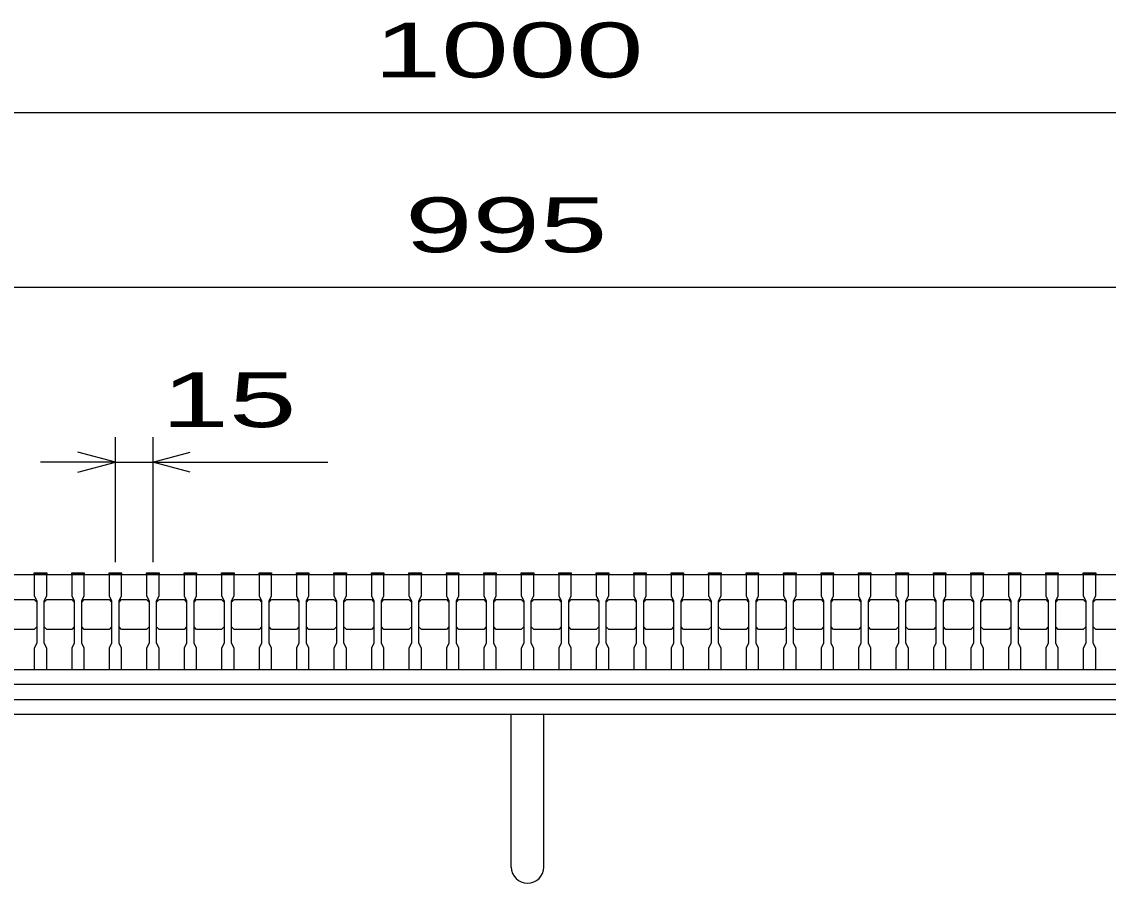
# Model space of a CAD drawing. Units: millimetres, scale not verified. Extents: x -1820 to 1731, y -1282 to 1054.
# Drawn here: x -1053 to -618, y -621.1 to -276.2 of the extents above; entities that cross this region are included whole.
import ezdxf
from ezdxf.enums import TextEntityAlignment as Align

# ---------------------------------------------------------------- set-up
doc = ezdxf.new("R2010")
doc.units = ezdxf.units.MM
doc.header["$LTSCALE"] = 10
for name, color, linetype, lineweight in [('16', 3, 'Continuous', 25), ('19', 6, 'Continuous', 25), ('22', 4, 'Continuous', 25)]:
    doc.layers.add(name, color=color, linetype=linetype, lineweight=lineweight)
doc.styles.add('ベクトル', font='')
doc.styles.get('ベクトル').set_extended_font_data('ベクトル')

msp = doc.modelspace()

# ---------------------------------------------------------------- linework, layer by layer
at = {"layer": '16'}
for p, q in [((-1348, -497.5), (-353, -497.5)), ((-1048, -497.5), (-1048, -496.8)), ((-1048, -496.8), (-1043, -496.8)), ((-1048, -497.5), (-1048, -506)), ((-1043, -497.5), (-1048, -497.5)), ((-1043, -496.8), (-1043, -497.5)), ((-1043, -506), (-1043, -497.5)), ((-1033, -497.5), (-1033, -496.8)), ((-1033, -496.8), (-1028, -496.8)), ((-1033, -497.5), (-1033, -506)), ((-1028, -497.5), (-1033, -497.5)), ((-1028, -496.8), (-1028, -497.5)), ((-1028, -506), (-1028, -497.5)), ((-1018, -497.5), (-1018, -496.8)), ((-1018, -496.8), (-1013, -496.8)), ((-1018, -497.5), (-1018, -506)), ((-1013, -497.5), (-1018, -497.5)), ((-1013, -496.8), (-1013, -497.5)), ((-1013, -506), (-1013, -497.5)), ((-1003, -497.5), (-1003, -496.8)), ((-1003, -496.8), (-998, -496.8)), ((-1003, -497.5), (-1003, -506)), ((-998, -497.5), (-1003, -497.5)), ((-998, -496.8), (-998, -497.5)), ((-998, -506), (-998, -497.5)), ((-988, -497.5), (-988, -496.8)), ((-988, -496.8), (-983, -496.8)), ((-988, -497.5), (-988, -506)), ((-983, -497.5), (-988, -497.5)), ((-983, -496.8), (-983, -497.5)), ((-983, -506), (-983, -497.5)), ((-973, -497.5), (-973, -496.8)), ((-973, -496.8), (-968, -496.8)), ((-973, -497.5), (-973, -506)), ((-968, -497.5), (-973, -497.5)), ((-968, -496.8), (-968, -497.5)), ((-968, -506), (-968, -497.5)), ((-958, -497.5), (-958, -496.8)), ((-958, -496.8), (-953, -496.8)), ((-958, -497.5), (-958, -506)), ((-953, -497.5), (-958, -497.5)), ((-953, -496.8), (-953, -497.5)), ((-953, -506), (-953, -497.5)), ((-943, -497.5), (-943, -496.8)), ((-943, -496.8), (-938, -496.8)), ((-943, -497.5), (-943, -506)), ((-938, -497.5), (-943, -497.5)), ((-938, -496.8), (-938, -497.5)), ((-938, -506), (-938, -497.5)), ((-928, -497.5), (-928, -496.8)), ((-928, -496.8), (-923, -496.8)), ((-928, -497.5), (-928, -506)), ((-923, -497.5), (-928, -497.5)), ((-923, -496.8), (-923, -497.5)), ((-923, -506), (-923, -497.5)), ((-913, -497.5), (-913, -496.8)), ((-913, -496.8), (-908, -496.8)), ((-913, -497.5), (-913, -506)), ((-908, -497.5), (-913, -497.5)), ((-908, -496.8), (-908, -497.5)), ((-908, -506), (-908, -497.5)), ((-898, -497.5), (-898, -496.8)), ((-898, -496.8), (-893, -496.8)), ((-898, -497.5), (-898, -506)), ((-893, -497.5), (-898, -497.5)), ((-893, -496.8), (-893, -497.5)), ((-893, -506), (-893, -497.5)), ((-883, -497.5), (-883, -496.8)), ((-883, -496.8), (-878, -496.8)), ((-883, -497.5), (-883, -506)), ((-878, -497.5), (-883, -497.5)), ((-878, -496.8), (-878, -497.5)), ((-878, -506), (-878, -497.5)), ((-868, -497.5), (-868, -496.8)), ((-868, -496.8), (-863, -496.8)), ((-868, -497.5), (-868, -506)), ((-863, -497.5), (-868, -497.5)), ((-863, -496.8), (-863, -497.5)), ((-863, -506), (-863, -497.5)), ((-853, -497.5), (-853, -496.8)), ((-853, -496.8), (-848, -496.8)), ((-853, -497.5), (-853, -506)), ((-848, -497.5), (-853, -497.5)), ((-848, -496.8), (-848, -497.5)), ((-848, -506), (-848, -497.5)), ((-838, -497.5), (-838, -496.8)), ((-838, -496.8), (-833, -496.8)), ((-838, -497.5), (-838, -506)), ((-833, -497.5), (-838, -497.5)), ((-833, -496.8), (-833, -497.5)), ((-833, -506), (-833, -497.5)), ((-823, -497.5), (-823, -496.8)), ((-823, -496.8), (-818, -496.8)), ((-823, -497.5), (-823, -506)), ((-818, -497.5), (-823, -497.5)), ((-818, -496.8), (-818, -497.5)), ((-818, -506), (-818, -497.5)), ((-808, -497.5), (-808, -496.8)), ((-808, -496.8), (-803, -496.8)), ((-808, -497.5), (-808, -506)), ((-803, -497.5), (-808, -497.5)), ((-803, -496.8), (-803, -497.5)), ((-803, -506), (-803, -497.5)), ((-793, -497.5), (-793, -496.8)), ((-793, -496.8), (-788, -496.8)), ((-793, -497.5), (-793, -506)), ((-788, -497.5), (-793, -497.5)), ((-788, -496.8), (-788, -497.5)), ((-788, -506), (-788, -497.5)), ((-778, -497.5), (-778, -496.8)), ((-778, -496.8), (-773, -496.8)), ((-778, -497.5), (-778, -506)), ((-773, -497.5), (-778, -497.5)), ((-773, -496.8), (-773, -497.5)), ((-773, -506), (-773, -497.5)), ((-763, -497.5), (-763, -496.8)), ((-763, -496.8), (-758, -496.8)), ((-763, -497.5), (-763, -506)), ((-758, -497.5), (-763, -497.5)), ((-758, -496.8), (-758, -497.5)), ((-758, -506), (-758, -497.5)), ((-748, -497.5), (-748, -496.8)), ((-748, -496.8), (-743, -496.8)), ((-748, -497.5), (-748, -506)), ((-743, -497.5), (-748, -497.5)), ((-743, -496.8), (-743, -497.5)), ((-743, -506), (-743, -497.5)), ((-733, -497.5), (-733, -496.8)), ((-733, -496.8), (-728, -496.8)), ((-733, -497.5), (-733, -506)), ((-728, -497.5), (-733, -497.5)), ((-728, -496.8), (-728, -497.5)), ((-728, -506), (-728, -497.5)), ((-718, -497.5), (-718, -496.8)), ((-718, -496.8), (-713, -496.8)), ((-718, -497.5), (-718, -506)), ((-713, -497.5), (-718, -497.5)), ((-713, -496.8), (-713, -497.5)), ((-713, -506), (-713, -497.5)), ((-703, -497.5), (-703, -496.8)), ((-703, -496.8), (-698, -496.8)), ((-703, -497.5), (-703, -506)), ((-698, -497.5), (-703, -497.5)), ((-698, -496.8), (-698, -497.5)), ((-698, -506), (-698, -497.5)), ((-688, -497.5), (-688, -496.8)), ((-688, -496.8), (-683, -496.8)), ((-688, -497.5), (-688, -506)), ((-683, -497.5), (-688, -497.5)), ((-683, -496.8), (-683, -497.5)), ((-683, -506), (-683, -497.5)), ((-673, -497.5), (-673, -496.8)), ((-673, -496.8), (-668, -496.8)), ((-673, -497.5), (-673, -506)), ((-668, -497.5), (-673, -497.5)), ((-668, -496.8), (-668, -497.5)), ((-668, -506), (-668, -497.5)), ((-658, -497.5), (-658, -496.8)), ((-658, -496.8), (-653, -496.8)), ((-658, -497.5), (-658, -506)), ((-653, -497.5), (-658, -497.5)), ((-653, -496.8), (-653, -497.5)), ((-653, -506), (-653, -497.5)), ((-643, -497.5), (-643, -496.8)), ((-643, -496.8), (-638, -496.8)), ((-643, -497.5), (-643, -506)), ((-638, -497.5), (-643, -497.5)), ((-638, -496.8), (-638, -497.5)), ((-638, -506), (-638, -497.5)), ((-628, -497.5), (-628, -496.8)), ((-628, -496.8), (-623, -496.8)), ((-628, -497.5), (-628, -506)), ((-623, -497.5), (-628, -497.5)), ((-623, -496.8), (-623, -497.5)), ((-623, -506), (-623, -497.5)), ((-1058, -507.5), (-1048, -507.5)), ((-1048, -506), (-1047, -508)), ((-1048, -507.5), (-1047, -508.5)), ((-1047, -508), (-1047, -525)), ((-1044, -508), (-1043, -506)), ((-1044, -508.5), (-1043, -507.5)), ((-1044, -525), (-1044, -508)), ((-1043, -507.5), (-1033, -507.5)), ((-1033, -506), (-1032, -508)), ((-1033, -507.5), (-1032, -508.5)), ((-1032, -508), (-1032, -525)), ((-1029, -508), (-1028, -506)), ((-1029, -508.5), (-1028, -507.5)), ((-1029, -525), (-1029, -508)), ((-1028, -507.5), (-1018, -507.5)), ((-1018, -506), (-1017, -508)), ((-1018, -507.5), (-1017, -508.5)), ((-1017, -508), (-1017, -525)), ((-1014, -508), (-1013, -506)), ((-1014, -508.5), (-1013, -507.5)), ((-1014, -525), (-1014, -508)), ((-1013, -507.5), (-1003, -507.5)), ((-1003, -506), (-1002, -508)), ((-1003, -507.5), (-1002, -508.5)), ((-1002, -508), (-1002, -525)), ((-999, -508), (-998, -506)), ((-999, -508.5), (-998, -507.5)), ((-999, -525), (-999, -508)), ((-998, -507.5), (-988, -507.5)), ((-988, -506), (-987, -508)), ((-988, -507.5), (-987, -508.5)), ((-987, -508), (-987, -525)), ((-984, -508), (-983, -506)), ((-984, -508.5), (-983, -507.5)), ((-984, -525), (-984, -508)), ((-983, -507.5), (-973, -507.5)), ((-973, -506), (-972, -508)), ((-973, -507.5), (-972, -508.5)), ((-972, -508), (-972, -525)), ((-969, -508), (-968, -506)), ((-969, -508.5), (-968, -507.5)), ((-969, -525), (-969, -508)), ((-968, -507.5), (-958, -507.5)), ((-958, -506), (-957, -508)), ((-958, -507.5), (-957, -508.5)), ((-957, -508), (-957, -525)), ((-954, -508), (-953, -506)), ((-954, -508.5), (-953, -507.5)), ((-954, -525), (-954, -508)), ((-953, -507.5), (-943, -507.5)), ((-943, -506), (-942, -508)), ((-943, -507.5), (-942, -508.5)), ((-942, -508), (-942, -525)), ((-939, -508), (-938, -506)), ((-939, -508.5), (-938, -507.5)), ((-939, -525), (-939, -508)), ((-938, -507.5), (-928, -507.5)), ((-928, -506), (-927, -508)), ((-928, -507.5), (-927, -508.5)), ((-927, -508), (-927, -525)), ((-924, -508), (-923, -506)), ((-924, -508.5), (-923, -507.5)), ((-924, -525), (-924, -508)), ((-923, -507.5), (-913, -507.5)), ((-913, -506), (-912, -508)), ((-913, -507.5), (-912, -508.5)), ((-912, -508), (-912, -525)), ((-909, -508), (-908, -506)), ((-909, -508.5), (-908, -507.5)), ((-909, -525), (-909, -508)), ((-908, -507.5), (-898, -507.5)), ((-898, -506), (-897, -508)), ((-898, -507.5), (-897, -508.5)), ((-897, -508), (-897, -525)), ((-894, -508), (-893, -506)), ((-894, -508.5), (-893, -507.5)), ((-894, -525), (-894, -508)), ((-893, -507.5), (-883, -507.5)), ((-883, -506), (-882, -508)), ((-883, -507.5), (-882, -508.5)), ((-882, -508), (-882, -525)), ((-879, -508), (-878, -506)), ((-879, -508.5), (-878, -507.5)), ((-879, -525), (-879, -508)), ((-878, -507.5), (-868, -507.5)), ((-868, -506), (-867, -508)), ((-868, -507.5), (-867, -508.5)), ((-867, -508), (-867, -525)), ((-864, -508), (-863, -506)), ((-864, -508.5), (-863, -507.5)), ((-864, -525), (-864, -508)), ((-863, -507.5), (-853, -507.5)), ((-853, -506), (-852, -508)), ((-853, -507.5), (-852, -508.5)), ((-852, -508), (-852, -525)), ((-849, -508), (-848, -506)), ((-849, -508.5), (-848, -507.5)), ((-849, -525), (-849, -508)), ((-848, -507.5), (-838, -507.5)), ((-838, -506), (-837, -508)), ((-838, -507.5), (-837, -508.5)), ((-837, -508), (-837, -525)), ((-834, -508), (-833, -506)), ((-834, -508.5), (-833, -507.5)), ((-834, -525), (-834, -508)), ((-833, -507.5), (-823, -507.5)), ((-823, -506), (-822, -508)), ((-823, -507.5), (-822, -508.5)), ((-822, -508), (-822, -525)), ((-819, -508), (-818, -506)), ((-819, -508.5), (-818, -507.5)), ((-819, -525), (-819, -508)), ((-818, -507.5), (-808, -507.5)), ((-808, -506), (-807, -508)), ((-808, -507.5), (-807, -508.5)), ((-807, -508), (-807, -525)), ((-804, -508), (-803, -506)), ((-804, -508.5), (-803, -507.5)), ((-804, -525), (-804, -508)), ((-803, -507.5), (-793, -507.5)), ((-793, -506), (-792, -508)), ((-793, -507.5), (-792, -508.5)), ((-792, -508), (-792, -525)), ((-789, -508), (-788, -506)), ((-789, -508.5), (-788, -507.5)), ((-789, -525), (-789, -508)), ((-788, -507.5), (-778, -507.5)), ((-778, -506), (-777, -508)), ((-778, -507.5), (-777, -508.5)), ((-777, -508), (-777, -525)), ((-774, -508), (-773, -506)), ((-774, -508.5), (-773, -507.5)), ((-774, -525), (-774, -508)), ((-773, -507.5), (-763, -507.5)), ((-763, -506), (-762, -508)), ((-763, -507.5), (-762, -508.5)), ((-762, -508), (-762, -525)), ((-759, -508), (-758, -506)), ((-759, -508.5), (-758, -507.5)), ((-759, -525), (-759, -508)), ((-758, -507.5), (-748, -507.5)), ((-748, -506), (-747, -508)), ((-748, -507.5), (-747, -508.5)), ((-747, -508), (-747, -525)), ((-744, -508), (-743, -506)), ((-744, -508.5), (-743, -507.5)), ((-744, -525), (-744, -508)), ((-743, -507.5), (-733, -507.5)), ((-733, -506), (-732, -508)), ((-733, -507.5), (-732, -508.5)), ((-732, -508), (-732, -525)), ((-729, -508), (-728, -506)), ((-729, -508.5), (-728, -507.5)), ((-729, -525), (-729, -508)), ((-728, -507.5), (-718, -507.5)), ((-718, -506), (-717, -508)), ((-718, -507.5), (-717, -508.5)), ((-717, -508), (-717, -525)), ((-714, -508), (-713, -506)), ((-714, -508.5), (-713, -507.5)), ((-714, -525), (-714, -508)), ((-713, -507.5), (-703, -507.5)), ((-703, -506), (-702, -508)), ((-703, -507.5), (-702, -508.5)), ((-702, -508), (-702, -525)), ((-699, -508), (-698, -506)), ((-699, -508.5), (-698, -507.5)), ((-699, -525), (-699, -508)), ((-698, -507.5), (-688, -507.5)), ((-688, -506), (-687, -508)), ((-688, -507.5), (-687, -508.5)), ((-687, -508), (-687, -525)), ((-684, -508), (-683, -506)), ((-684, -508.5), (-683, -507.5)), ((-684, -525), (-684, -508)), ((-683, -507.5), (-673, -507.5)), ((-673, -506), (-672, -508)), ((-673, -507.5), (-672, -508.5)), ((-672, -508), (-672, -525)), ((-669, -508), (-668, -506)), ((-669, -508.5), (-668, -507.5)), ((-669, -525), (-669, -508)), ((-668, -507.5), (-658, -507.5)), ((-658, -506), (-657, -508)), ((-658, -507.5), (-657, -508.5)), ((-657, -508), (-657, -525)), ((-654, -508), (-653, -506)), ((-654, -508.5), (-653, -507.5)), ((-654, -525), (-654, -508)), ((-653, -507.5), (-643, -507.5)), ((-643, -506), (-642, -508)), ((-643, -507.5), (-642, -508.5)), ((-642, -508), (-642, -525)), ((-639, -508), (-638, -506)), ((-639, -508.5), (-638, -507.5)), ((-639, -525), (-639, -508)), ((-638, -507.5), (-628, -507.5)), ((-628, -506), (-627, -508)), ((-628, -507.5), (-627, -508.5)), ((-627, -508), (-627, -525)), ((-624, -508), (-623, -506)), ((-624, -508.5), (-623, -507.5)), ((-624, -525), (-624, -508)), ((-623, -507.5), (-613, -507.5)), ((-1048, -519.5), (-1058, -519.5)), ((-1047, -518.5), (-1048, -519.5)), ((-1043, -519.5), (-1044, -518.5)), ((-1033, -519.5), (-1043, -519.5)), ((-1032, -518.5), (-1033, -519.5)), ((-1028, -519.5), (-1029, -518.5)), ((-1018, -519.5), (-1028, -519.5)), ((-1017, -518.5), (-1018, -519.5)), ((-1013, -519.5), (-1014, -518.5)), ((-1003, -519.5), (-1013, -519.5)), ((-1002, -518.5), (-1003, -519.5)), ((-998, -519.5), (-999, -518.5)), ((-988, -519.5), (-998, -519.5)), ((-987, -518.5), (-988, -519.5)), ((-983, -519.5), (-984, -518.5)), ((-973, -519.5), (-983, -519.5)), ((-972, -518.5), (-973, -519.5)), ((-968, -519.5), (-969, -518.5)), ((-958, -519.5), (-968, -519.5)), ((-957, -518.5), (-958, -519.5)), ((-953, -519.5), (-954, -518.5)), ((-943, -519.5), (-953, -519.5)), ((-942, -518.5), (-943, -519.5)), ((-938, -519.5), (-939, -518.5)), ((-928, -519.5), (-938, -519.5)), ((-927, -518.5), (-928, -519.5)), ((-923, -519.5), (-924, -518.5)), ((-913, -519.5), (-923, -519.5)), ((-912, -518.5), (-913, -519.5)), ((-908, -519.5), (-909, -518.5)), ((-898, -519.5), (-908, -519.5)), ((-897, -518.5), (-898, -519.5)), ((-893, -519.5), (-894, -518.5)), ((-883, -519.5), (-893, -519.5)), ((-882, -518.5), (-883, -519.5)), ((-878, -519.5), (-879, -518.5)), ((-868, -519.5), (-878, -519.5)), ((-867, -518.5), (-868, -519.5)), ((-863, -519.5), (-864, -518.5)), ((-853, -519.5), (-863, -519.5)), ((-852, -518.5), (-853, -519.5)), ((-848, -519.5), (-849, -518.5)), ((-838, -519.5), (-848, -519.5)), ((-837, -518.5), (-838, -519.5)), ((-833, -519.5), (-834, -518.5)), ((-823, -519.5), (-833, -519.5)), ((-822, -518.5), (-823, -519.5)), ((-818, -519.5), (-819, -518.5)), ((-808, -519.5), (-818, -519.5)), ((-807, -518.5), (-808, -519.5)), ((-803, -519.5), (-804, -518.5)), ((-793, -519.5), (-803, -519.5)), ((-792, -518.5), (-793, -519.5)), ((-788, -519.5), (-789, -518.5)), ((-778, -519.5), (-788, -519.5)), ((-777, -518.5), (-778, -519.5)), ((-773, -519.5), (-774, -518.5)), ((-763, -519.5), (-773, -519.5)), ((-762, -518.5), (-763, -519.5)), ((-758, -519.5), (-759, -518.5)), ((-748, -519.5), (-758, -519.5)), ((-747, -518.5), (-748, -519.5)), ((-743, -519.5), (-744, -518.5)), ((-733, -519.5), (-743, -519.5)), ((-732, -518.5), (-733, -519.5)), ((-728, -519.5), (-729, -518.5)), ((-718, -519.5), (-728, -519.5)), ((-717, -518.5), (-718, -519.5)), ((-713, -519.5), (-714, -518.5)), ((-703, -519.5), (-713, -519.5)), ((-702, -518.5), (-703, -519.5)), ((-698, -519.5), (-699, -518.5)), ((-688, -519.5), (-698, -519.5)), ((-687, -518.5), (-688, -519.5)), ((-683, -519.5), (-684, -518.5)), ((-673, -519.5), (-683, -519.5)), ((-672, -518.5), (-673, -519.5)), ((-668, -519.5), (-669, -518.5)), ((-658, -519.5), (-668, -519.5)), ((-657, -518.5), (-658, -519.5)), ((-653, -519.5), (-654, -518.5)), ((-643, -519.5), (-653, -519.5)), ((-642, -518.5), (-643, -519.5)), ((-638, -519.5), (-639, -518.5)), ((-628, -519.5), (-638, -519.5)), ((-627, -518.5), (-628, -519.5)), ((-623, -519.5), (-624, -518.5)), ((-613, -519.5), (-623, -519.5)), ((-1047, -525), (-1048, -527)), ((-1043, -527), (-1044, -525)), ((-1032, -525), (-1033, -527)), ((-1028, -527), (-1029, -525)), ((-1017, -525), (-1018, -527)), ((-1013, -527), (-1014, -525)), ((-1002, -525), (-1003, -527)), ((-998, -527), (-999, -525)), ((-987, -525), (-988, -527)), ((-983, -527), (-984, -525)), ((-972, -525), (-973, -527)), ((-968, -527), (-969, -525)), ((-957, -525), (-958, -527)), ((-953, -527), (-954, -525)), ((-942, -525), (-943, -527)), ((-938, -527), (-939, -525)), ((-927, -525), (-928, -527)), ((-923, -527), (-924, -525)), ((-912, -525), (-913, -527)), ((-908, -527), (-909, -525)), ((-897, -525), (-898, -527)), ((-893, -527), (-894, -525)), ((-882, -525), (-883, -527)), ((-878, -527), (-879, -525)), ((-867, -525), (-868, -527)), ((-863, -527), (-864, -525)), ((-852, -525), (-853, -527)), ((-848, -527), (-849, -525)), ((-837, -525), (-838, -527)), ((-833, -527), (-834, -525)), ((-822, -525), (-823, -527)), ((-818, -527), (-819, -525)), ((-807, -525), (-808, -527)), ((-803, -527), (-804, -525)), ((-792, -525), (-793, -527)), ((-788, -527), (-789, -525)), ((-777, -525), (-778, -527)), ((-773, -527), (-774, -525)), ((-762, -525), (-763, -527)), ((-758, -527), (-759, -525)), ((-747, -525), (-748, -527)), ((-743, -527), (-744, -525)), ((-732, -525), (-733, -527)), ((-728, -527), (-729, -525)), ((-717, -525), (-718, -527)), ((-713, -527), (-714, -525)), ((-702, -525), (-703, -527)), ((-698, -527), (-699, -525)), ((-687, -525), (-688, -527)), ((-683, -527), (-684, -525)), ((-672, -525), (-673, -527)), ((-668, -527), (-669, -525)), ((-657, -525), (-658, -527)), ((-653, -527), (-654, -525)), ((-642, -525), (-643, -527)), ((-638, -527), (-639, -525)), ((-627, -525), (-628, -527)), ((-623, -527), (-624, -525)), ((-1048, -527), (-1048, -535.5)), ((-1043, -535.5), (-1043, -527)), ((-1033, -527), (-1033, -535.5)), ((-1028, -535.5), (-1028, -527)), ((-1018, -527), (-1018, -535.5)), ((-1013, -535.5), (-1013, -527)), ((-1003, -527), (-1003, -535.5)), ((-998, -535.5), (-998, -527)), ((-988, -527), (-988, -535.5)), ((-983, -535.5), (-983, -527)), ((-973, -527), (-973, -535.5)), ((-968, -535.5), (-968, -527)), ((-958, -527), (-958, -535.5)), ((-953, -535.5), (-953, -527)), ((-943, -527), (-943, -535.5)), ((-938, -535.5), (-938, -527)), ((-928, -527), (-928, -535.5)), ((-923, -535.5), (-923, -527)), ((-913, -527), (-913, -535.5)), ((-908, -535.5), (-908, -527)), ((-898, -527), (-898, -535.5)), ((-893, -535.5), (-893, -527)), ((-883, -527), (-883, -535.5)), ((-878, -535.5), (-878, -527)), ((-868, -527), (-868, -535.5)), ((-863, -535.5), (-863, -527)), ((-853, -527), (-853, -535.5)), ((-848, -535.5), (-848, -527)), ((-838, -527), (-838, -535.5)), ((-833, -535.5), (-833, -527)), ((-823, -527), (-823, -535.5)), ((-818, -535.5), (-818, -527)), ((-808, -527), (-808, -535.5)), ((-803, -535.5), (-803, -527)), ((-793, -527), (-793, -535.5)), ((-788, -535.5), (-788, -527)), ((-778, -527), (-778, -535.5)), ((-773, -535.5), (-773, -527)), ((-763, -527), (-763, -535.5)), ((-758, -535.5), (-758, -527)), ((-748, -527), (-748, -535.5)), ((-743, -535.5), (-743, -527)), ((-733, -527), (-733, -535.5)), ((-728, -535.5), (-728, -527)), ((-718, -527), (-718, -535.5)), ((-713, -535.5), (-713, -527)), ((-703, -527), (-703, -535.5)), ((-698, -535.5), (-698, -527)), ((-688, -527), (-688, -535.5)), ((-683, -535.5), (-683, -527)), ((-673, -527), (-673, -535.5)), ((-668, -535.5), (-668, -527)), ((-658, -527), (-658, -535.5)), ((-653, -535.5), (-653, -527)), ((-643, -527), (-643, -535.5)), ((-638, -535.5), (-638, -527)), ((-628, -527), (-628, -535.5)), ((-623, -535.5), (-623, -527)), ((-1348, -535.5), (-353, -535.5)), ((-1348, -535.5), (-353, -535.5)), ((-1048, -535.5), (-1043, -535.5)), ((-1033, -535.5), (-1028, -535.5)), ((-1018, -535.5), (-1013, -535.5)), ((-1003, -535.5), (-998, -535.5)), ((-988, -535.5), (-983, -535.5)), ((-973, -535.5), (-968, -535.5)), ((-958, -535.5), (-953, -535.5)), ((-943, -535.5), (-938, -535.5)), ((-928, -535.5), (-923, -535.5)), ((-913, -535.5), (-908, -535.5)), ((-898, -535.5), (-893, -535.5)), ((-883, -535.5), (-878, -535.5)), ((-868, -535.5), (-863, -535.5)), ((-853, -535.5), (-848, -535.5)), ((-838, -535.5), (-833, -535.5)), ((-823, -535.5), (-818, -535.5)), ((-808, -535.5), (-803, -535.5)), ((-793, -535.5), (-788, -535.5)), ((-778, -535.5), (-773, -535.5)), ((-763, -535.5), (-758, -535.5)), ((-748, -535.5), (-743, -535.5)), ((-733, -535.5), (-728, -535.5)), ((-718, -535.5), (-713, -535.5)), ((-703, -535.5), (-698, -535.5)), ((-688, -535.5), (-683, -535.5)), ((-673, -535.5), (-668, -535.5)), ((-658, -535.5), (-653, -535.5)), ((-643, -535.5), (-638, -535.5)), ((-628, -535.5), (-623, -535.5)), ((-353, -541.5), (-1348, -541.5)), ((-1348, -547.5), (-353, -547.5))]:
    msp.add_line(p, q, dxfattribs=at)
at = {"layer": '19'}
for p, q in [((-1350.5, -547.5), (-350.5, -547.5)), ((-350.5, -553.5), (-1350.5, -553.5)), ((-857, -614.61), (-857, -553.5)), ((-844, -614.61), (-844, -553.5))]:
    msp.add_line(p, q, dxfattribs=at)
msp.add_arc((-850.5, -614.61), 6.5, 180, 0, dxfattribs=at)
at = {"layer": '22'}
for p, q in [((-1350.5, -312.5), (-350.5, -312.5)), ((-1348, -382.5), (-353, -382.5)), ((-1015.5, -492.5), (-1015.5, -442.5)), ((-1000.5, -442.5), (-1000.5, -492.5)), ((-1015.5, -452.5), (-1030.5, -448.5)), ((-1000.5, -452.5), (-985.5, -448.5)), ((-1015.5, -452.5), (-1045.5, -452.5)), ((-1030.5, -456.5), (-1015.5, -452.5)), ((-1015.5, -452.5), (-1000.5, -452.5)), ((-985.5, -456.5), (-1000.5, -452.5)), ((-1000.5, -452.5), (-930.5, -452.5))]:
    msp.add_line(p, q, dxfattribs=at)

# ---------------------------------------------------------------- texts
at = {"layer": '22', "color": 2, "style": 'ベクトル', "width": 1.65}
for s, p in [(' 1000 ', (-925.5, -287.5)), (' 995 ', (-913, -357.5)), (' 15 ', (-1010.5, -427.5))]:
    msp.add_text(s, height=21.99, dxfattribs=at).set_placement(p, align=Align.MIDDLE_LEFT)

doc.saveas('drawing.dxf')
